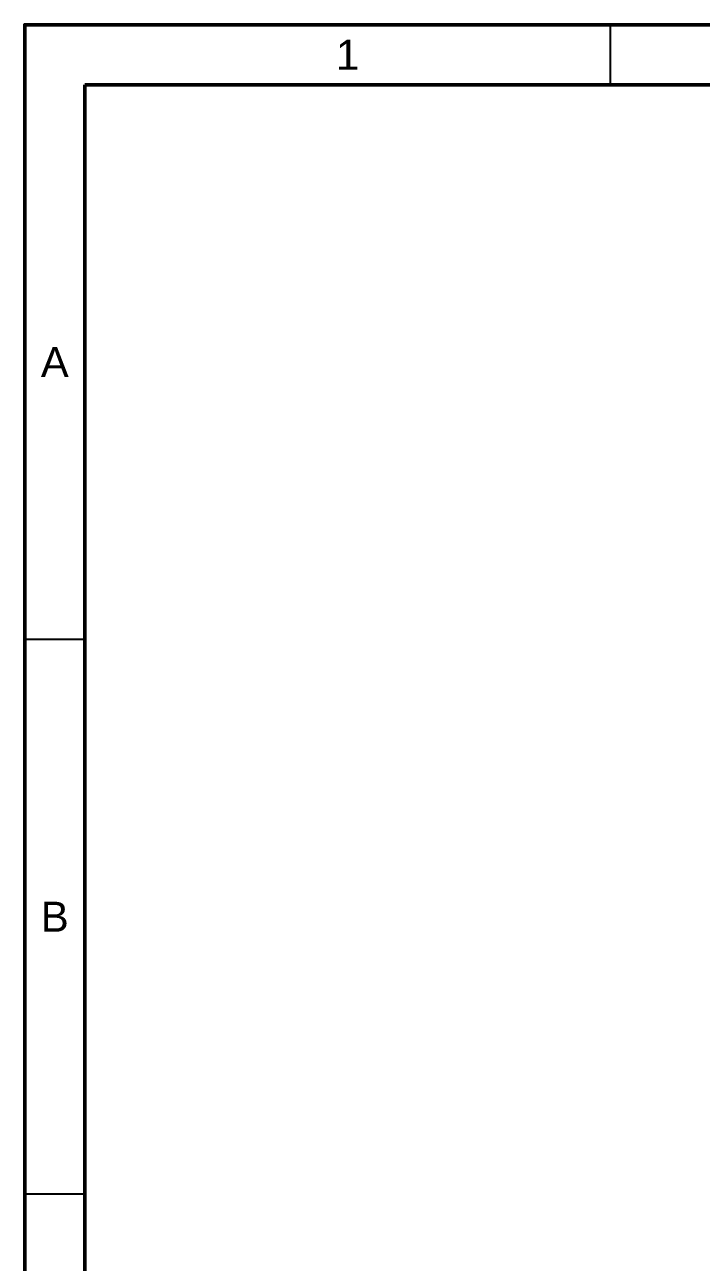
# Model space of a CAD drawing. Header units: millimetres. Extents: x 315178 to 535220, y 80241 to 421603.
# Drawn here: x 315178 to 382156, y 299080 to 421603 of the extents above; entities that cross this region are included whole.
import ezdxf

# ---------------------------------------------------------------- set-up
doc = ezdxf.new("R2010")
doc.units = ezdxf.units.MM
doc.layers.add('01 grueso', color=2, linetype='Continuous', lineweight=50, plot=False)
doc.layers.add('03 fina', color=3, linetype='Continuous', lineweight=25, plot=False)
doc.layers.add('05 Cotas', color=6, linetype='Continuous', lineweight=25)

msp = doc.modelspace()

# ---------------------------------------------------------------- linework, layer by layer
at = {"layer": '01 grueso'}
for p, q in [((529272, 415656), (321125, 415656)), ((321125, 415656), (321125, 86188))]:
    msp.add_line(p, q, dxfattribs=at)
msp.add_lwpolyline([(315178, 80241), (535220, 80241), (535220, 421603), (315178, 421603)], close=True, dxfattribs=at)
at = {"layer": '03 fina'}
for p, q in [((373162, 415656), (373162, 421603)), ((321125, 360744), (315178, 360744)), ((321125, 305833), (315178, 305833))]:
    msp.add_line(p, q, dxfattribs=at)

# ---------------------------------------------------------------- texts
at = {"layer": '05 Cotas', "char_height": 2973.54, "attachment_point": 5}
for s, insert in [('{\\fArial|b0|i0|c0|p34;\\C4;1}', (347143, 418629)), ('{\\fArial|b0|i0|c0|p34;\\C4;A}', (318151, 388200)), ('{\\fArial|b0|i0|c0|p34;\\C4;B}', (318151, 333289))]:
    msp.add_mtext_dynamic_manual_height_columns(s, width=2973.54, gutter_width=14868, heights=[0], dxfattribs=dict(at, insert=insert))

doc.saveas('drawing.dxf')
